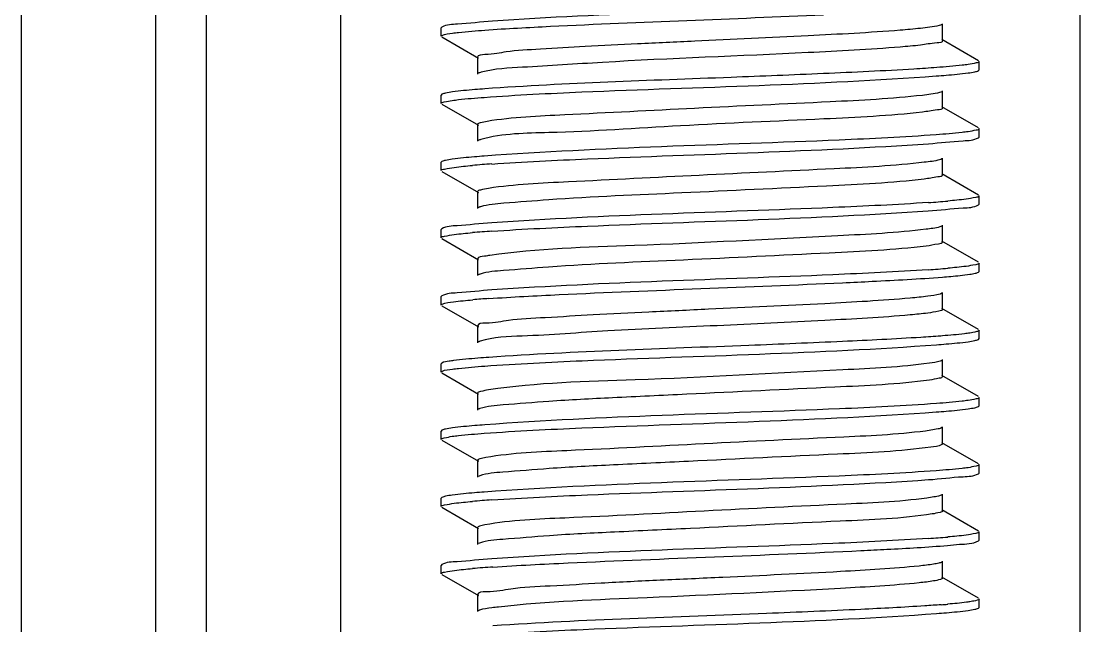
# Model space of a CAD drawing. Extents: x 1169373 to 1354985, y 649019 to 904199.
# Drawn here: x 1279045.6 to 1279315.6, y 806471.1 to 806625.4 of the extents above; entities that cross this region are included whole.
import ezdxf

# ---------------------------------------------------------------- set-up
doc = ezdxf.new("R2010")
doc.units = 0
doc.header["$LTSCALE"] = 1000
doc.header["$MEASUREMENT"] = 0

# ---------------------------------------------------------------- blocks, each defined once
blk = doc.blocks.new('gfhhrryyfd')
at = {"linetype": 'Continuous'}
for p, q in [((3693152.86, -1741005.43), (3693152.86, -1744418.97)), ((3693187.15, -1741005.43), (3693187.15, -1744418.97)), ((3693200.01, -1741005.43), (3693200.01, -1744418.97)), ((3693234.3, -1741005.43), (3693234.3, -1744418.97)), ((3693422.89, -1741005.43), (3693422.89, -1744418.97)), ((3693387.9, -1743010.3), (3693387.9, -1743006.01)), ((3693260.18, -1743006.9), (3693260.01, -1743007.08)), ((3693260.01, -1743009.23), (3693260.01, -1743007.08)), ((3693260.01, -1743009.23), (3693260.01, -1743007.08)), ((3693260.18, -1743009.41), (3693269.48, -1743014.8)), ((3693397.01, -1743015.47), (3693387.71, -1743010.08)), ((3693269.29, -1743014.58), (3693269.29, -1743018.87)), ((3693397.18, -1743017.8), (3693397.18, -1743015.66)), ((3693397.18, -1743017.8), (3693397.18, -1743015.66)), ((3693397.01, -1743017.99), (3693397.18, -1743017.8)), ((3693260.18, -1743024.04), (3693260.01, -1743024.23)), ((3693260.01, -1743026.37), (3693260.01, -1743024.23)), ((3693260.01, -1743026.37), (3693260.01, -1743024.23)), ((3693387.9, -1743027.44), (3693387.9, -1743023.16)), ((3693260.18, -1743026.56), (3693269.48, -1743031.95)), ((3693397.01, -1743032.61), (3693387.71, -1743027.23)), ((3693269.29, -1743031.73), (3693269.29, -1743036.02)), ((3693397.18, -1743034.94), (3693397.18, -1743032.8)), ((3693397.18, -1743034.94), (3693397.18, -1743032.8)), ((3693397.01, -1743035.13), (3693397.18, -1743034.94)), ((3693260.18, -1743041.19), (3693260.01, -1743041.37)), ((3693387.9, -1743044.59), (3693387.9, -1743040.3)), ((3693260.01, -1743043.52), (3693260.01, -1743041.37)), ((3693260.01, -1743043.52), (3693260.01, -1743041.37)), ((3693260.18, -1743043.71), (3693269.48, -1743049.09)), ((3693397.01, -1743049.76), (3693387.71, -1743044.37)), ((3693269.29, -1743048.88), (3693269.29, -1743053.16)), ((3693397.18, -1743052.09), (3693397.18, -1743049.95)), ((3693397.18, -1743052.09), (3693397.18, -1743049.95)), ((3693397.01, -1743052.28), (3693397.18, -1743052.09)), ((3693260.18, -1743058.33), (3693260.01, -1743058.52)), ((3693260.01, -1743060.66), (3693260.01, -1743058.52)), ((3693260.01, -1743060.66), (3693260.01, -1743058.52)), ((3693387.9, -1743061.73), (3693387.9, -1743057.45)), ((3693260.18, -1743060.85), (3693269.48, -1743066.24)), ((3693397.01, -1743066.9), (3693387.71, -1743061.52)), ((3693269.29, -1743066.02), (3693269.29, -1743070.31)), ((3693397.18, -1743069.24), (3693397.18, -1743067.09)), ((3693397.18, -1743069.24), (3693397.18, -1743067.09)), ((3693397.01, -1743069.42), (3693397.18, -1743069.24)), ((3693260.18, -1743075.48), (3693260.01, -1743075.66)), ((3693260.01, -1743077.81), (3693260.01, -1743075.66)), ((3693260.01, -1743077.81), (3693260.01, -1743075.66)), ((3693387.9, -1743078.88), (3693387.9, -1743074.59)), ((3693260.18, -1743078), (3693269.48, -1743083.38)), ((3693397.01, -1743084.05), (3693387.71, -1743078.66)), ((3693269.29, -1743083.17), (3693269.29, -1743087.45)), ((3693397.18, -1743086.38), (3693397.18, -1743084.24)), ((3693397.18, -1743086.38), (3693397.18, -1743084.24)), ((3693387.84, -1743085.68), (3693387.4, -1743085.71)), ((3693397.01, -1743086.57), (3693397.18, -1743086.38)), ((3693387.9, -1743096.02), (3693387.9, -1743091.74)), ((3693260.18, -1743092.62), (3693260.01, -1743092.81)), ((3693260.01, -1743094.95), (3693260.01, -1743092.81)), ((3693260.01, -1743094.95), (3693260.01, -1743092.81)), ((3693260.18, -1743095.14), (3693269.48, -1743100.53)), ((3693397.01, -1743101.19), (3693387.71, -1743095.81)), ((3693269.29, -1743100.31), (3693269.29, -1743104.6)), ((3693397.18, -1743103.53), (3693397.18, -1743101.38)), ((3693397.18, -1743103.53), (3693397.18, -1743101.38)), ((3693397.01, -1743103.71), (3693397.18, -1743103.53)), ((3693260.18, -1743109.77), (3693260.01, -1743109.96)), ((3693260.01, -1743112.1), (3693260.01, -1743109.96)), ((3693260.01, -1743112.1), (3693260.01, -1743109.96)), ((3693387.9, -1743113.17), (3693387.9, -1743108.88)), ((3693260.18, -1743112.29), (3693269.48, -1743117.67)), ((3693397.01, -1743118.34), (3693387.71, -1743112.95)), ((3693269.29, -1743117.46), (3693269.29, -1743121.74)), ((3693397.18, -1743120.67), (3693397.18, -1743118.53)), ((3693397.18, -1743120.67), (3693397.18, -1743118.53)), ((3693269.82, -1743121.38), (3693269.48, -1743121.53)), ((3693397.01, -1743120.86), (3693397.18, -1743120.67)), ((3693260.18, -1743126.91), (3693260.01, -1743127.1)), ((3693260.01, -1743129.24), (3693260.01, -1743127.1)), ((3693260.01, -1743129.24), (3693260.01, -1743127.1)), ((3693387.9, -1743130.32), (3693387.9, -1743126.03)), ((3693260.18, -1743129.43), (3693269.48, -1743134.82)), ((3693397.01, -1743135.49), (3693387.71, -1743130.1)), ((3693269.29, -1743134.6), (3693269.29, -1743138.89)), ((3693397.18, -1743137.82), (3693397.18, -1743135.67)), ((3693397.18, -1743137.82), (3693397.18, -1743135.67)), ((3693397.01, -1743138), (3693397.18, -1743137.82)), ((3693269.79, -1743138.54), (3693269.48, -1743138.67)), ((3693387.9, -1743147.46), (3693387.9, -1743143.17)), ((3693260.18, -1743144.06), (3693260.01, -1743144.25)), ((3693260.01, -1743146.39), (3693260.01, -1743144.25)), ((3693260.01, -1743146.39), (3693260.01, -1743144.25)), ((3693260.18, -1743146.58), (3693269.48, -1743151.96)), ((3693397.01, -1743152.63), (3693387.71, -1743147.24)), ((3693269.29, -1743151.75), (3693269.29, -1743156.03)), ((3693397.18, -1743154.96), (3693397.18, -1743152.82)), ((3693397.18, -1743154.96), (3693397.18, -1743152.82)), ((3693269.76, -1743155.69), (3693269.48, -1743155.82)), ((3693397.01, -1743155.15), (3693397.18, -1743154.96))]:
    blk.add_line(p, q, dxfattribs=at)
for centre, radius, start, end in [((3693292.58, -1743334.9), 293.75, 93.8428, 94.8037), ((3693364.61, -1742758.46), 293.85, 273.8419, 274.8035), ((3693292.64, -1743352.87), 294.57, 93.8337, 94.8049), ((3693364.53, -1742774.66), 294.79, 273.8331, 274.8033), ((3693291.6, -1743356.99), 281.51, 93.9624, 94.8027), ((3693292.57, -1743420.62), 293.73, 93.8429, 94.8037), ((3693364.61, -1742844.23), 293.81, 273.8423, 274.8035), ((3693292.99, -1743442.96), 298.95, 93.7981, 94.8008), ((3693367.97, -1742902.76), 252.29, 274.451, 274.6348), ((3693370.72, -1742936.59), 218.35, 274.6342, 274.8518)]:
    blk.add_arc(centre, radius, start, end, dxfattribs=at)
for points, knots in [([(3693384.21, -1743000.22), (3693376.1, -1743000.77), (3693339.05, -1743002.55), (3693301.96, -1743003.41), (3693273.06, -1743005.37)], [0, 0, 0, 0, 0.219112, 1, 1, 1, 1]), ([(3693273.06, -1743005.37), (3693270.08, -1743005.57), (3693265.9, -1743006.15), (3693261.34, -1743006.23), (3693260.18, -1743006.9)], [0, 0, 0, 0, 0.690474, 1, 1, 1, 1]), ([(3693271.14, -1743007.65), (3693276.71, -1743007.25), (3693305.48, -1743005.72), (3693334.28, -1743004.77), (3693357.49, -1743003.75)], [0, 0, 0, 0, 0.19365, 1, 1, 1, 1]), ([(3693260.01, -1743009.23), (3693260.01, -1743009.14), (3693261.03, -1743008.5), (3693261.96, -1743008.56), (3693262.86, -1743008.44)], [0, 0, 0, 0, 0.088902, 1, 1, 1, 1]), ([(3693262.86, -1743008.44), (3693263.39, -1743008.36), (3693266.14, -1743008.03), (3693268.91, -1743007.81), (3693271.14, -1743007.65)], [0, 0, 0, 0, 0.191493, 1, 1, 1, 1]), ([(3693382.25, -1743007.21), (3693380.52, -1743007.4), (3693370.98, -1743008.23), (3693361.41, -1743008.71), (3693353.58, -1743009.11)], [0, 0, 0, 0, 0.181047, 1, 1, 1, 1]), ([(3693387.71, -1743006.23), (3693387.5, -1743006.35), (3693385.7, -1743006.87), (3693383.85, -1743007.04), (3693382.25, -1743007.21)], [0, 0, 0, 0, 0.127551, 1, 1, 1, 1]), ([(3693353.58, -1743009.11), (3693343.93, -1743009.6), (3693329.43, -1743010.25), (3693310.5, -1743011.15), (3693297.29, -1743011.77), (3693286.37, -1743012.52), (3693277.23, -1743012.91), (3693273.03, -1743013.94), (3693269.3, -1743013.93), (3693269.29, -1743014.58)], [0, 0, 0, 0, 0.342508, 0.514774, 0.67345, 0.808552, 0.911716, 0.976643, 1, 1, 1, 1]), ([(3693382.25, -1743011.5), (3693380.52, -1743011.69), (3693370.98, -1743012.51), (3693361.41, -1743013), (3693353.58, -1743013.4)], [0, 0, 0, 0, 0.181047, 1, 1, 1, 1]), ([(3693387.89, -1743010.3), (3693387.9, -1743010.82), (3693385, -1743010.93), (3693383.66, -1743011.35), (3693382.25, -1743011.5)], [0, 0, 0, 0, 0.267058, 1, 1, 1, 1]), ([(3693353.58, -1743013.4), (3693336.11, -1743014.28), (3693311.76, -1743015.07), (3693284.07, -1743017.04), (3693273.62, -1743017.48), (3693270.19, -1743018.4)], [0, 0, 0, 0, 0.627959, 0.872762, 1, 1, 1, 1]), ([(3693394.43, -1743016.43), (3693393.92, -1743016.5), (3693391.25, -1743016.83), (3693388.56, -1743017.05), (3693386.4, -1743017.21)], [0, 0, 0, 0, 0.191322, 1, 1, 1, 1]), ([(3693397.18, -1743015.66), (3693397.18, -1743015.92), (3693395.83, -1743016.15), (3693395.12, -1743016.33), (3693394.43, -1743016.43)], [0, 0, 0, 0, 0.274674, 1, 1, 1, 1]), ([(3693270.19, -1743018.4), (3693270.05, -1743018.43), (3693269.81, -1743018.5), (3693269.57, -1743018.6), (3693269.48, -1743018.65)], [0, 0, 0, 0, 0.581363, 1, 1, 1, 1]), ([(3693270.99, -1743024.81), (3693279.26, -1743024.2), (3693317.69, -1743022.33), (3693356.19, -1743021.57), (3693386.29, -1743019.36)], [0, 0, 0, 0, 0.215563, 1, 1, 1, 1]), ([(3693357.49, -1743018.76), (3693349.63, -1743019.1), (3693320.85, -1743020.31), (3693292.04, -1743021.13), (3693271.14, -1743022.65)], [0, 0, 0, 0, 0.272813, 1, 1, 1, 1]), ([(3693386.4, -1743017.21), (3693384.46, -1743017.35), (3693374.83, -1743017.98), (3693365.19, -1743018.42), (3693357.49, -1743018.76)], [0, 0, 0, 0, 0.200781, 1, 1, 1, 1]), ([(3693386.29, -1743019.36), (3693387.12, -1743019.3), (3693389.83, -1743019.08), (3693392.54, -1743018.84), (3693394.4, -1743018.58)], [0, 0, 0, 0, 0.307508, 1, 1, 1, 1]), ([(3693394.4, -1743018.58), (3693394.97, -1743018.5), (3693395.84, -1743018.35), (3693396.73, -1743018.15), (3693397.01, -1743017.99)], [0, 0, 0, 0, 0.643014, 1, 1, 1, 1]), ([(3693262.86, -1743023.44), (3693262.27, -1743023.52), (3693261.38, -1743023.68), (3693260.46, -1743023.88), (3693260.18, -1743024.04)], [0, 0, 0, 0, 0.644069, 1, 1, 1, 1]), ([(3693262.82, -1743025.59), (3693263.34, -1743025.52), (3693266.05, -1743025.18), (3693268.78, -1743024.97), (3693270.99, -1743024.81)], [0, 0, 0, 0, 0.191455, 1, 1, 1, 1]), ([(3693271.14, -1743022.65), (3693270.29, -1743022.71), (3693267.53, -1743022.93), (3693264.76, -1743023.17), (3693262.86, -1743023.44)], [0, 0, 0, 0, 0.307292, 1, 1, 1, 1]), ([(3693382.74, -1743024.3), (3693374.92, -1743025.19), (3693355.52, -1743026.16), (3693325.09, -1743027.56), (3693295.95, -1743029.12), (3693278.24, -1743029.88), (3693271.7, -1743030.95)], [0, 0, 0, 0, 0.212318, 0.523282, 0.82144, 1, 1, 1, 1]), ([(3693387.71, -1743023.37), (3693387.52, -1743023.48), (3693385.88, -1743023.98), (3693384.2, -1743024.14), (3693382.74, -1743024.3)], [0, 0, 0, 0, 0.129975, 1, 1, 1, 1]), ([(3693260.01, -1743026.37), (3693260.01, -1743026.1), (3693261.39, -1743025.87), (3693262.12, -1743025.69), (3693262.82, -1743025.59)], [0, 0, 0, 0, 0.274321, 1, 1, 1, 1]), ([(3693387.89, -1743027.44), (3693387.9, -1743027.92), (3693385.27, -1743028.07), (3693384.03, -1743028.44), (3693382.74, -1743028.59)], [0, 0, 0, 0, 0.267925, 1, 1, 1, 1]), ([(3693382.74, -1743028.59), (3693374.4, -1743029.53), (3693353.82, -1743030.56), (3693321.99, -1743031.84), (3693292.98, -1743033.94), (3693275.7, -1743033.99), (3693270.1, -1743035.57)], [0, 0, 0, 0, 0.223031, 0.54745, 0.845499, 1, 1, 1, 1]), ([(3693271.7, -1743030.95), (3693271.1, -1743031.05), (3693270.44, -1743031.21), (3693269.3, -1743031.49), (3693269.29, -1743031.73)], [0, 0, 0, 0, 0.718713, 1, 1, 1, 1]), ([(3693397.18, -1743032.8), (3693397.18, -1743033.07), (3693395.81, -1743033.3), (3693395.1, -1743033.48), (3693394.4, -1743033.58)], [0, 0, 0, 0, 0.274523, 1, 1, 1, 1]), ([(3693270.1, -1743035.57), (3693269.98, -1743035.6), (3693269.77, -1743035.67), (3693269.56, -1743035.75), (3693269.48, -1743035.8)], [0, 0, 0, 0, 0.575346, 1, 1, 1, 1]), ([(3693386.29, -1743034.36), (3693378.03, -1743034.97), (3693339.6, -1743036.84), (3693301.11, -1743037.6), (3693270.99, -1743039.81)], [0, 0, 0, 0, 0.215104, 1, 1, 1, 1]), ([(3693384.29, -1743036.64), (3693387.24, -1743036.44), (3693391.36, -1743035.87), (3693395.86, -1743035.79), (3693397.01, -1743035.13)], [0, 0, 0, 0, 0.690198, 1, 1, 1, 1]), ([(3693394.4, -1743033.58), (3693393.88, -1743033.65), (3693391.19, -1743033.98), (3693388.48, -1743034.2), (3693386.29, -1743034.36)], [0, 0, 0, 0, 0.191314, 1, 1, 1, 1]), ([(3693272.89, -1743041.82), (3693281.01, -1743041.26), (3693318.15, -1743039.47), (3693355.33, -1743038.62), (3693384.29, -1743036.64)], [0, 0, 0, 0, 0.219065, 1, 1, 1, 1]), ([(3693262.82, -1743040.59), (3693262.24, -1743040.67), (3693261.36, -1743040.83), (3693260.46, -1743041.03), (3693260.18, -1743041.19)], [0, 0, 0, 0, 0.643484, 1, 1, 1, 1]), ([(3693270.99, -1743039.81), (3693270.15, -1743039.87), (3693267.42, -1743040.08), (3693264.7, -1743040.33), (3693262.82, -1743040.59)], [0, 0, 0, 0, 0.307355, 1, 1, 1, 1]), ([(3693387.71, -1743040.52), (3693387.53, -1743040.62), (3693386.06, -1743041.08), (3693384.53, -1743041.24), (3693383.22, -1743041.39)], [0, 0, 0, 0, 0.132681, 1, 1, 1, 1]), ([(3693260.01, -1743043.52), (3693260.01, -1743043.21), (3693261.65, -1743043), (3693262.48, -1743042.78), (3693263.3, -1743042.67)], [0, 0, 0, 0, 0.271611, 1, 1, 1, 1]), ([(3693383.22, -1743041.39), (3693375.58, -1743042.3), (3693356.41, -1743043.25), (3693326.14, -1743044.67), (3693296.77, -1743046.2), (3693278.79, -1743047.01), (3693272.05, -1743048.04)], [0, 0, 0, 0, 0.20724, 0.51628, 0.816365, 1, 1, 1, 1]), ([(3693383.22, -1743045.68), (3693374.95, -1743046.66), (3693354.3, -1743047.61), (3693322.39, -1743049.23), (3693294.88, -1743050.32), (3693277.82, -1743051.72), (3693271.95, -1743052.16), (3693270.02, -1743052.73)], [0, 0, 0, 0, 0.220196, 0.54582, 0.845894, 0.946809, 1, 1, 1, 1]), ([(3693387.89, -1743044.59), (3693387.9, -1743045.02), (3693385.53, -1743045.21), (3693384.39, -1743045.54), (3693383.22, -1743045.68)], [0, 0, 0, 0, 0.269156, 1, 1, 1, 1]), ([(3693272.05, -1743048.04), (3693271.36, -1743048.15), (3693270.62, -1743048.33), (3693269.3, -1743048.61), (3693269.29, -1743048.88)], [0, 0, 0, 0, 0.721722, 1, 1, 1, 1]), ([(3693384.29, -1743051.65), (3693376.17, -1743052.2), (3693339.03, -1743053.99), (3693301.85, -1743054.84), (3693272.89, -1743056.82)], [0, 0, 0, 0, 0.219079, 1, 1, 1, 1]), ([(3693397.18, -1743049.95), (3693397.18, -1743050.26), (3693395.54, -1743050.46), (3693394.71, -1743050.69), (3693393.88, -1743050.8)], [0, 0, 0, 0, 0.271592, 1, 1, 1, 1]), ([(3693270.02, -1743052.73), (3693269.92, -1743052.77), (3693269.73, -1743052.83), (3693269.56, -1743052.9), (3693269.48, -1743052.94)], [0, 0, 0, 0, 0.569898, 1, 1, 1, 1]), ([(3693272.95, -1743058.96), (3693281.07, -1743058.41), (3693318.17, -1743056.62), (3693355.31, -1743055.76), (3693384.24, -1743053.79)], [0, 0, 0, 0, 0.219185, 1, 1, 1, 1]), ([(3693384.24, -1743053.79), (3693387.19, -1743053.59), (3693391.34, -1743053.02), (3693395.86, -1743052.94), (3693397.01, -1743052.28)], [0, 0, 0, 0, 0.690279, 1, 1, 1, 1]), ([(3693272.89, -1743056.82), (3693269.95, -1743057.02), (3693265.82, -1743057.59), (3693261.32, -1743057.67), (3693260.18, -1743058.33)], [0, 0, 0, 0, 0.690206, 1, 1, 1, 1]), ([(3693260.01, -1743060.66), (3693260.01, -1743060.35), (3693261.65, -1743060.15), (3693262.47, -1743059.92), (3693263.3, -1743059.82)], [0, 0, 0, 0, 0.27163, 1, 1, 1, 1]), ([(3693383.67, -1743058.48), (3693376.22, -1743059.41), (3693351.38, -1743060.59), (3693314.35, -1743062.69), (3693284.62, -1743063.38), (3693272.42, -1743065.13)], [0, 0, 0, 0, 0.202178, 0.668259, 1, 1, 1, 1]), ([(3693387.71, -1743057.66), (3693387.55, -1743057.76), (3693386.22, -1743058.19), (3693384.85, -1743058.34), (3693383.67, -1743058.48)], [0, 0, 0, 0, 0.135599, 1, 1, 1, 1]), ([(3693383.67, -1743062.77), (3693375.48, -1743063.79), (3693354.81, -1743064.72), (3693322.74, -1743066.37), (3693294.97, -1743067.44), (3693277.76, -1743068.88), (3693271.87, -1743069.31), (3693269.96, -1743069.9)], [0, 0, 0, 0, 0.217203, 0.543941, 0.846117, 0.947352, 1, 1, 1, 1]), ([(3693387.89, -1743061.73), (3693387.9, -1743062.13), (3693385.77, -1743062.35), (3693384.73, -1743062.64), (3693383.67, -1743062.77)], [0, 0, 0, 0, 0.270603, 1, 1, 1, 1]), ([(3693272.42, -1743065.13), (3693271.97, -1743065.2), (3693271.08, -1743065.45), (3693269.3, -1743065.39), (3693269.29, -1743066.02)], [0, 0, 0, 0, 0.421834, 1, 1, 1, 1]), ([(3693397.18, -1743067.09), (3693397.18, -1743067.4), (3693395.53, -1743067.61), (3693394.7, -1743067.84), (3693393.87, -1743067.94)], [0, 0, 0, 0, 0.271523, 1, 1, 1, 1]), ([(3693269.96, -1743069.9), (3693269.87, -1743069.93), (3693269.7, -1743069.98), (3693269.55, -1743070.05), (3693269.48, -1743070.09)], [0, 0, 0, 0, 0.564969, 1, 1, 1, 1]), ([(3693384.24, -1743068.8), (3693376.12, -1743069.35), (3693339.02, -1743071.14), (3693301.88, -1743071.99), (3693272.95, -1743073.96)], [0, 0, 0, 0, 0.219186, 1, 1, 1, 1]), ([(3693362.39, -1743072.12), (3693364.9, -1743072), (3693373.39, -1743071.59), (3693381.88, -1743071.15), (3693387.84, -1743070.68)], [0, 0, 0, 0, 0.29642, 1, 1, 1, 1]), ([(3693387.84, -1743070.68), (3693388.55, -1743070.62), (3693390.88, -1743070.42), (3693393.2, -1743070.2), (3693394.8, -1743069.96)], [0, 0, 0, 0, 0.307999, 1, 1, 1, 1]), ([(3693394.8, -1743069.96), (3693395.28, -1743069.88), (3693396.02, -1743069.75), (3693396.77, -1743069.56), (3693397.01, -1743069.42)], [0, 0, 0, 0, 0.636475, 1, 1, 1, 1]), ([(3693272.15, -1743076.16), (3693278.12, -1743075.74), (3693308.2, -1743074.19), (3693338.29, -1743073.22), (3693362.39, -1743072.12)], [0, 0, 0, 0, 0.198843, 1, 1, 1, 1]), ([(3693272.95, -1743073.96), (3693269.99, -1743074.16), (3693265.85, -1743074.74), (3693261.33, -1743074.81), (3693260.18, -1743075.48)], [0, 0, 0, 0, 0.6903, 1, 1, 1, 1]), ([(3693384.1, -1743075.57), (3693382.62, -1743075.77), (3693373.88, -1743076.63), (3693365.1, -1743077.09), (3693357.82, -1743077.47)], [0, 0, 0, 0, 0.16974, 1, 1, 1, 1]), ([(3693387.71, -1743074.81), (3693387.56, -1743074.9), (3693386.38, -1743075.29), (3693385.15, -1743075.44), (3693384.1, -1743075.57)], [0, 0, 0, 0, 0.138888, 1, 1, 1, 1]), ([(3693260.01, -1743077.81), (3693260.01, -1743077.71), (3693261.15, -1743077.05), (3693262.14, -1743077.11), (3693263.12, -1743076.98)], [0, 0, 0, 0, 0.087225, 1, 1, 1, 1]), ([(3693357.82, -1743077.47), (3693347.95, -1743077.99), (3693332.98, -1743078.67), (3693313.32, -1743079.59), (3693299.33, -1743080.24), (3693287.68, -1743081.03), (3693277.84, -1743081.4), (3693273.35, -1743082.53), (3693269.29, -1743082.46), (3693269.29, -1743083.17)], [0, 0, 0, 0, 0.333656, 0.505798, 0.66612, 0.803713, 0.909344, 0.976032, 1, 1, 1, 1]), ([(3693387.9, -1743078.88), (3693387.9, -1743079.24), (3693386.01, -1743079.48), (3693385.05, -1743079.74), (3693384.1, -1743079.86)], [0, 0, 0, 0, 0.272538, 1, 1, 1, 1]), ([(3693384.1, -1743079.86), (3693382.62, -1743080.05), (3693373.88, -1743080.92), (3693365.1, -1743081.37), (3693357.82, -1743081.76)], [0, 0, 0, 0, 0.16974, 1, 1, 1, 1]), ([(3693357.82, -1743081.76), (3693348.66, -1743082.24), (3693330.23, -1743083.14), (3693304.44, -1743084.11), (3693284.43, -1743085.73), (3693273.34, -1743085.96), (3693269.91, -1743087.06)], [0, 0, 0, 0, 0.312169, 0.628846, 0.877123, 1, 1, 1, 1]), ([(3693397.18, -1743084.24), (3693397.18, -1743084.47), (3693396.03, -1743084.71), (3693395.4, -1743084.87), (3693394.8, -1743084.96)], [0, 0, 0, 0, 0.277611, 1, 1, 1, 1]), ([(3693269.91, -1743087.06), (3693269.82, -1743087.09), (3693269.68, -1743087.14), (3693269.54, -1743087.2), (3693269.48, -1743087.23)], [0, 0, 0, 0, 0.560517, 1, 1, 1, 1]), ([(3693387.4, -1743085.71), (3693385.72, -1743085.84), (3693377.39, -1743086.41), (3693369.05, -1743086.81), (3693362.39, -1743087.12)], [0, 0, 0, 0, 0.200777, 1, 1, 1, 1]), ([(3693394.8, -1743084.96), (3693394.36, -1743085.02), (3693392.05, -1743085.33), (3693389.72, -1743085.53), (3693387.84, -1743085.68)], [0, 0, 0, 0, 0.190994, 1, 1, 1, 1]), ([(3693394.41, -1743087.16), (3693394.98, -1743087.08), (3693395.85, -1743086.93), (3693396.74, -1743086.73), (3693397.01, -1743086.57)], [0, 0, 0, 0, 0.642871, 1, 1, 1, 1]), ([(3693271.09, -1743093.38), (3693279.38, -1743092.78), (3693317.79, -1743090.9), (3693356.26, -1743090.15), (3693386.32, -1743087.94)], [0, 0, 0, 0, 0.216008, 1, 1, 1, 1]), ([(3693362.39, -1743087.12), (3693354.42, -1743087.48), (3693324.34, -1743088.76), (3693294.23, -1743089.62), (3693272.15, -1743091.16)], [0, 0, 0, 0, 0.264864, 1, 1, 1, 1]), ([(3693386.32, -1743087.94), (3693387.15, -1743087.88), (3693389.85, -1743087.66), (3693392.55, -1743087.42), (3693394.41, -1743087.16)], [0, 0, 0, 0, 0.307522, 1, 1, 1, 1]), ([(3693263.12, -1743091.99), (3693262.76, -1743092.03), (3693261.78, -1743092.2), (3693260.73, -1743092.3), (3693260.18, -1743092.62)], [0, 0, 0, 0, 0.361201, 1, 1, 1, 1]), ([(3693272.15, -1743091.16), (3693271.22, -1743091.23), (3693268.21, -1743091.45), (3693265.2, -1743091.71), (3693263.12, -1743091.99)], [0, 0, 0, 0, 0.30692, 1, 1, 1, 1]), ([(3693387.71, -1743091.96), (3693387.57, -1743092.03), (3693386.53, -1743092.4), (3693385.44, -1743092.54), (3693384.51, -1743092.66)], [0, 0, 0, 0, 0.142204, 1, 1, 1, 1]), ([(3693260.01, -1743094.95), (3693260.01, -1743094.86), (3693261.03, -1743094.23), (3693261.95, -1743094.29), (3693262.85, -1743094.17)], [0, 0, 0, 0, 0.088954, 1, 1, 1, 1]), ([(3693262.85, -1743094.17), (3693263.38, -1743094.09), (3693266.12, -1743093.76), (3693268.87, -1743093.54), (3693271.09, -1743093.38)], [0, 0, 0, 0, 0.191562, 1, 1, 1, 1]), ([(3693384.51, -1743092.66), (3693377.2, -1743093.67), (3693352.14, -1743094.79), (3693314.73, -1743097.04), (3693284.44, -1743097.59), (3693272.08, -1743099.47)], [0, 0, 0, 0, 0.196411, 0.666993, 1, 1, 1, 1]), ([(3693384.51, -1743096.95), (3693376.51, -1743098.06), (3693355.83, -1743098.94), (3693328.89, -1743100.3), (3693304.59, -1743101.45), (3693288.93, -1743102.21), (3693277.72, -1743103.2), (3693271.75, -1743103.59), (3693269.86, -1743104.22)], [0, 0, 0, 0, 0.210757, 0.539438, 0.704601, 0.845971, 0.948094, 1, 1, 1, 1]), ([(3693387.9, -1743096.02), (3693387.89, -1743096.35), (3693386.23, -1743096.61), (3693385.36, -1743096.83), (3693384.51, -1743096.95)], [0, 0, 0, 0, 0.27426, 1, 1, 1, 1]), ([(3693272.08, -1743099.47), (3693271.38, -1743099.58), (3693270.64, -1743099.76), (3693269.29, -1743100.04), (3693269.29, -1743100.31)], [0, 0, 0, 0, 0.721991, 1, 1, 1, 1]), ([(3693386.32, -1743102.94), (3693378.09, -1743103.55), (3693339.67, -1743105.42), (3693301.21, -1743106.18), (3693271.09, -1743108.38)], [0, 0, 0, 0, 0.214793, 1, 1, 1, 1]), ([(3693394.41, -1743102.16), (3693393.9, -1743102.23), (3693391.21, -1743102.56), (3693388.51, -1743102.78), (3693386.32, -1743102.94)], [0, 0, 0, 0, 0.191306, 1, 1, 1, 1]), ([(3693397.18, -1743101.38), (3693397.18, -1743101.65), (3693395.82, -1743101.88), (3693395.1, -1743102.06), (3693394.41, -1743102.16)], [0, 0, 0, 0, 0.274588, 1, 1, 1, 1]), ([(3693269.86, -1743104.22), (3693269.79, -1743104.24), (3693269.66, -1743104.29), (3693269.53, -1743104.35), (3693269.48, -1743104.38)], [0, 0, 0, 0, 0.556492, 1, 1, 1, 1]), ([(3693270.99, -1743110.53), (3693279.26, -1743109.93), (3693317.7, -1743108.05), (3693356.19, -1743107.3), (3693386.29, -1743105.08)], [0, 0, 0, 0, 0.215575, 1, 1, 1, 1]), ([(3693386.29, -1743105.08), (3693387.12, -1743105.02), (3693389.83, -1743104.81), (3693392.54, -1743104.57), (3693394.4, -1743104.3)], [0, 0, 0, 0, 0.307509, 1, 1, 1, 1]), ([(3693394.4, -1743104.3), (3693394.97, -1743104.22), (3693395.84, -1743104.07), (3693396.73, -1743103.87), (3693397.01, -1743103.71)], [0, 0, 0, 0, 0.64301, 1, 1, 1, 1]), ([(3693271.09, -1743108.38), (3693270.25, -1743108.44), (3693267.5, -1743108.66), (3693264.75, -1743108.9), (3693262.85, -1743109.17)], [0, 0, 0, 0, 0.307231, 1, 1, 1, 1]), ([(3693260.01, -1743112.1), (3693260.01, -1743111.83), (3693261.39, -1743111.6), (3693262.12, -1743111.41), (3693262.82, -1743111.31)], [0, 0, 0, 0, 0.274314, 1, 1, 1, 1]), ([(3693262.85, -1743109.17), (3693262.27, -1743109.25), (3693261.37, -1743109.4), (3693260.46, -1743109.6), (3693260.18, -1743109.77)], [0, 0, 0, 0, 0.64396, 1, 1, 1, 1]), ([(3693262.82, -1743111.31), (3693263.34, -1743111.24), (3693266.06, -1743110.91), (3693268.78, -1743110.69), (3693270.99, -1743110.53)], [0, 0, 0, 0, 0.19146, 1, 1, 1, 1]), ([(3693384.9, -1743109.76), (3693377.55, -1743110.83), (3693358.22, -1743111.68), (3693327.27, -1743113.2), (3693296.86, -1743114.84), (3693278.21, -1743115.54), (3693271.41, -1743116.72)], [0, 0, 0, 0, 0.195765, 0.5095, 0.817954, 1, 1, 1, 1]), ([(3693387.71, -1743109.1), (3693387.41, -1743109.27), (3693386.45, -1743109.5), (3693385.51, -1743109.67), (3693384.9, -1743109.76)], [0, 0, 0, 0, 0.360057, 1, 1, 1, 1]), ([(3693384.9, -1743114.04), (3693377.01, -1743115.2), (3693356.34, -1743116.03), (3693329.35, -1743117.42), (3693304.85, -1743118.58), (3693289.02, -1743119.34), (3693277.71, -1743120.35), (3693271.7, -1743120.73), (3693269.82, -1743121.38)], [0, 0, 0, 0, 0.20733, 0.536865, 0.70321, 0.84565, 0.948324, 1, 1, 1, 1]), ([(3693387.89, -1743113.17), (3693387.89, -1743113.27), (3693386.85, -1743113.97), (3693385.85, -1743113.9), (3693384.9, -1743114.04)], [0, 0, 0, 0, 0.0912, 1, 1, 1, 1]), ([(3693271.41, -1743116.72), (3693270.88, -1743116.82), (3693270.29, -1743116.96), (3693269.29, -1743117.24), (3693269.29, -1743117.46)], [0, 0, 0, 0, 0.715817, 1, 1, 1, 1]), ([(3693394.4, -1743119.31), (3693393.88, -1743119.38), (3693391.19, -1743119.71), (3693388.48, -1743119.93), (3693386.29, -1743120.09)], [0, 0, 0, 0, 0.191314, 1, 1, 1, 1]), ([(3693397.18, -1743118.53), (3693397.18, -1743118.79), (3693395.81, -1743119.02), (3693395.1, -1743119.21), (3693394.4, -1743119.31)], [0, 0, 0, 0, 0.274525, 1, 1, 1, 1]), ([(3693386.29, -1743120.09), (3693378.03, -1743120.69), (3693339.6, -1743122.57), (3693301.11, -1743123.33), (3693270.99, -1743125.54)], [0, 0, 0, 0, 0.215095, 1, 1, 1, 1]), ([(3693384.3, -1743122.37), (3693387.24, -1743122.17), (3693391.37, -1743121.6), (3693395.86, -1743121.52), (3693397.01, -1743120.86)], [0, 0, 0, 0, 0.690194, 1, 1, 1, 1]), ([(3693272.89, -1743127.54), (3693281.01, -1743126.99), (3693318.15, -1743125.2), (3693355.33, -1743124.35), (3693384.3, -1743122.37)], [0, 0, 0, 0, 0.219065, 1, 1, 1, 1]), ([(3693262.82, -1743126.32), (3693262.24, -1743126.4), (3693261.36, -1743126.55), (3693260.46, -1743126.75), (3693260.18, -1743126.91)], [0, 0, 0, 0, 0.6435, 1, 1, 1, 1]), ([(3693270.99, -1743125.54), (3693270.15, -1743125.6), (3693267.43, -1743125.81), (3693264.7, -1743126.05), (3693262.82, -1743126.32)], [0, 0, 0, 0, 0.307349, 1, 1, 1, 1]), ([(3693385.26, -1743126.85), (3693377.97, -1743127.98), (3693358.5, -1743128.78), (3693327.27, -1743130.34), (3693296.61, -1743132.05), (3693277.84, -1743132.66), (3693271.11, -1743133.92)], [0, 0, 0, 0, 0.193557, 0.5097, 0.820432, 1, 1, 1, 1]), ([(3693387.71, -1743126.25), (3693387.44, -1743126.4), (3693386.61, -1743126.61), (3693385.79, -1743126.76), (3693385.26, -1743126.85)], [0, 0, 0, 0, 0.365495, 1, 1, 1, 1]), ([(3693260.01, -1743129.24), (3693260.01, -1743128.93), (3693261.65, -1743128.73), (3693262.48, -1743128.5), (3693263.3, -1743128.4)], [0, 0, 0, 0, 0.271609, 1, 1, 1, 1]), ([(3693387.89, -1743130.32), (3693387.89, -1743130.58), (3693386.63, -1743130.86), (3693385.92, -1743131.03), (3693385.26, -1743131.13)], [0, 0, 0, 0, 0.279238, 1, 1, 1, 1]), ([(3693385.26, -1743131.13), (3693377.49, -1743132.34), (3693356.84, -1743133.12), (3693329.83, -1743134.55), (3693305.12, -1743135.71), (3693289.12, -1743136.47), (3693277.72, -1743137.51), (3693271.66, -1743137.87), (3693269.79, -1743138.54)], [0, 0, 0, 0, 0.203778, 0.534105, 0.701642, 0.84519, 0.948477, 1, 1, 1, 1]), ([(3693271.11, -1743133.92), (3693270.65, -1743134.01), (3693270.13, -1743134.13), (3693269.29, -1743134.41), (3693269.29, -1743134.6)], [0, 0, 0, 0, 0.711874, 1, 1, 1, 1]), ([(3693397.18, -1743135.67), (3693397.18, -1743135.98), (3693395.54, -1743136.19), (3693394.71, -1743136.41), (3693393.88, -1743136.52)], [0, 0, 0, 0, 0.271595, 1, 1, 1, 1]), ([(3693384.3, -1743137.37), (3693376.17, -1743137.93), (3693339.03, -1743139.72), (3693301.85, -1743140.57), (3693272.89, -1743142.55)], [0, 0, 0, 0, 0.219073, 1, 1, 1, 1]), ([(3693389.18, -1743139.15), (3693390.19, -1743139.06), (3693392.77, -1743138.71), (3693395.6, -1743138.82), (3693397.01, -1743138)], [0, 0, 0, 0, 0.383631, 1, 1, 1, 1]), ([(3693273.18, -1743144.67), (3693279.57, -1743144.24), (3693310.86, -1743142.67), (3693342.18, -1743141.67), (3693367.07, -1743140.48)], [0, 0, 0, 0, 0.204374, 1, 1, 1, 1]), ([(3693367.07, -1743140.48), (3693369.28, -1743140.37), (3693376.65, -1743140), (3693384.03, -1743139.58), (3693389.18, -1743139.15)], [0, 0, 0, 0, 0.29883, 1, 1, 1, 1]), ([(3693272.89, -1743142.55), (3693269.95, -1743142.75), (3693265.82, -1743143.32), (3693261.32, -1743143.4), (3693260.18, -1743144.06)], [0, 0, 0, 0, 0.690204, 1, 1, 1, 1]), ([(3693387.7, -1743143.39), (3693387.47, -1743143.53), (3693386.76, -1743143.72), (3693386.05, -1743143.86), (3693385.6, -1743143.94)], [0, 0, 0, 0, 0.371732, 1, 1, 1, 1]), ([(3693260.01, -1743146.39), (3693260.01, -1743146.07), (3693261.71, -1743145.87), (3693262.56, -1743145.64), (3693263.41, -1743145.53)], [0, 0, 0, 0, 0.271116, 1, 1, 1, 1]), ([(3693361.87, -1743145.83), (3693351.85, -1743146.39), (3693336.49, -1743147.09), (3693316.17, -1743148.04), (3693301.41, -1743148.71), (3693289.02, -1743149.53), (3693278.48, -1743149.9), (3693273.68, -1743151.12), (3693269.29, -1743150.98), (3693269.29, -1743151.75)], [0, 0, 0, 0, 0.324234, 0.49621, 0.658258, 0.798515, 0.906808, 0.975392, 1, 1, 1, 1]), ([(3693385.6, -1743143.94), (3693384.38, -1743144.14), (3693376.48, -1743145.04), (3693368.55, -1743145.46), (3693361.87, -1743145.83)], [0, 0, 0, 0, 0.156149, 1, 1, 1, 1]), ([(3693385.6, -1743148.22), (3693384.38, -1743148.43), (3693376.48, -1743149.33), (3693368.55, -1743149.75), (3693361.87, -1743150.12)], [0, 0, 0, 0, 0.156149, 1, 1, 1, 1]), ([(3693387.89, -1743147.46), (3693387.89, -1743147.69), (3693386.81, -1743147.98), (3693386.18, -1743148.13), (3693385.6, -1743148.22)], [0, 0, 0, 0, 0.282702, 1, 1, 1, 1]), ([(3693361.87, -1743150.12), (3693345.43, -1743151.03), (3693316.35, -1743152.42), (3693287.2, -1743153.47), (3693274.61, -1743154.87)], [0, 0, 0, 0, 0.565123, 1, 1, 1, 1]), ([(3693387.55, -1743154.28), (3693386.15, -1743154.39), (3693379.33, -1743154.87), (3693372.5, -1743155.22), (3693367.07, -1743155.48)], [0, 0, 0, 0, 0.20481, 1, 1, 1, 1]), ([(3693395.15, -1743153.48), (3693394.77, -1743153.55), (3693392.79, -1743153.83), (3693390.8, -1743154.01), (3693389.18, -1743154.15)], [0, 0, 0, 0, 0.190734, 1, 1, 1, 1]), ([(3693397.18, -1743152.82), (3693397.18, -1743153.02), (3693396.21, -1743153.27), (3693395.66, -1743153.4), (3693395.15, -1743153.48)], [0, 0, 0, 0, 0.281222, 1, 1, 1, 1]), ([(3693274.61, -1743154.87), (3693274.05, -1743154.93), (3693272.42, -1743155.14), (3693270.77, -1743155.32), (3693269.76, -1743155.69)], [0, 0, 0, 0, 0.346329, 1, 1, 1, 1]), ([(3693271.24, -1743161.95), (3693279.54, -1743161.35), (3693317.92, -1743159.48), (3693356.36, -1743158.73), (3693386.37, -1743156.51)], [0, 0, 0, 0, 0.21664, 1, 1, 1, 1]), ([(3693367.07, -1743155.48), (3693359.05, -1743155.86), (3693327.75, -1743157.22), (3693296.42, -1743158.1), (3693273.18, -1743159.67)], [0, 0, 0, 0, 0.256445, 1, 1, 1, 1]), ([(3693386.37, -1743156.51), (3693387.2, -1743156.45), (3693389.89, -1743156.24), (3693392.57, -1743156), (3693394.42, -1743155.74)], [0, 0, 0, 0, 0.30754, 1, 1, 1, 1]), ([(3693394.42, -1743155.74), (3693394.99, -1743155.66), (3693395.85, -1743155.51), (3693396.74, -1743155.31), (3693397.01, -1743155.15)], [0, 0, 0, 0, 0.64268, 1, 1, 1, 1])]:
    blk.add_open_spline(points, degree=3, knots=knots, dxfattribs=at)
for points in [[(3693263.3, -1743042.67), (3693264.86, -1743042.47), (3693266.42, -1743042.32), (3693267.98, -1743042.19)], [(3693393.88, -1743050.8), (3693392.33, -1743051), (3693390.77, -1743051.14), (3693389.21, -1743051.28)], [(3693263.3, -1743059.82), (3693264.85, -1743059.61), (3693266.41, -1743059.47), (3693267.97, -1743059.34)], [(3693393.87, -1743067.94), (3693392.32, -1743068.14), (3693390.77, -1743068.29), (3693389.22, -1743068.42)], [(3693263.12, -1743076.98), (3693264.75, -1743076.76), (3693266.39, -1743076.61), (3693268.03, -1743076.48)], [(3693263.3, -1743128.4), (3693264.86, -1743128.19), (3693266.42, -1743128.05), (3693267.98, -1743127.92)], [(3693393.88, -1743136.52), (3693392.33, -1743136.72), (3693390.77, -1743136.87), (3693389.21, -1743137)], [(3693263.41, -1743145.53), (3693264.92, -1743145.33), (3693266.45, -1743145.19), (3693267.97, -1743145.06)]]:
    blk.add_open_spline(points, degree=3, dxfattribs=at)

msp = doc.modelspace()

# ---------------------------------------------------------------- block references
at = {"lineweight": -3, "xscale": 0.9999959487468004, "yscale": 0.999995949678123, "zscale": 0.9999959495959999}
msp.add_blockref('gfhhrryyfd', (-2414092.33, 2549623.71), dxfattribs=at)

doc.saveas('drawing.dxf')
